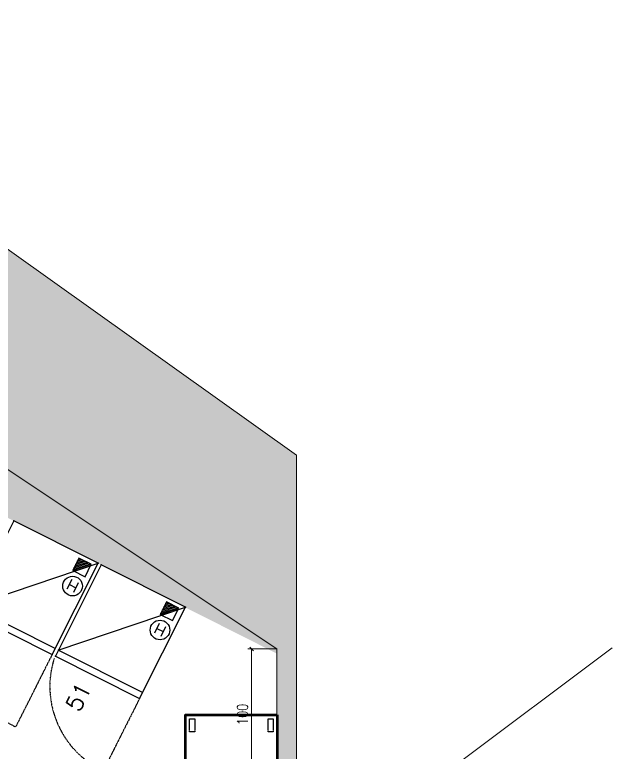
# Model space of a CAD drawing. Header units: millimetres. Extents: x 2562 to 7288, y 778 to 5635.
# Drawn here: x 6832 to 7288, y 3482 to 4046 of the extents above; entities that cross this region are included whole.
import ezdxf
from ezdxf.enums import TextEntityAlignment as Align

# ---------------------------------------------------------------- set-up
doc = ezdxf.new("R2010")
doc.units = ezdxf.units.MM
for name, pattern in [('CONTINUA', [0]), ('HIDDEN', [0.375, 0.25, -0.125]), ('NASCOSTA', [0.375, 0.25, -0.125])]:
    doc.linetypes.add(name, pattern=pattern)
for name, color, linetype, lineweight in [('-DWG_ANA', 7, 'Continuous', 50), ('-DWG_DETAY1', 7, 'Continuous', 25), ('E-HAT', 6, 'Continuous', 20), ('NO', 7, 'Continuous', 30), ('PLAN', 253, 'Continuous', 15), ('x-ref_base plan 1$0$SHG-WALLS-EXISTING', 214, 'Continuous', 18)]:
    doc.layers.add(name, color=color, linetype=linetype, lineweight=lineweight)
doc.layers.add('0-COTTURA', color=7, linetype='Continuous', lineweight=30, true_color=0xdfb520)
for name, color, linetype in [('BL-H', 210, 'Continuous'), ('elux3d-200-2d', 1, 'CONTINUA'), ('elux3d-204-2d', 7, 'CONTINUA'), ('elux3d-450-2d', 6, 'CONTINUA'), ('elux3d-attr-2d', 7, 'CONTINUA')]:
    doc.layers.add(name, color=color, linetype=linetype)
doc.layers.add('elux3d-ins-3D', color=3, linetype='CONTINUA', plot=False)
doc.styles.add('ROMANS', font='romans.shx', dxfattribs={"width": 0.8})
doc.styles.add('ROMANSTW', font='Romanstw.shx', dxfattribs={"width": 0.8})
doc.styles.get("Standard").update_dxf_attribs({"font": 'arial.ttf'})
doc.dimstyles.new('ÖLÇÜ-8', dxfattribs={"dimtxt": 8, "dimasz": 3, "dimexe": 3, "dimexo": 0, "dimgap": 3, "dimtad": 1, "dimdec": 0, "dimzin": 0, "dimdsep": 46, "dimtxsty": 'ROMANSTW', "dimblk1": 'OBLIQUE', "dimblk2": 'OBLIQUE', "dimsah": 1, "dimcen": 0.09, "dimclrt": 256, "dimadec": 0, "dimazin": 0, "dimtfac": 1, "dimtdec": 0, "dimtix": 1, "dimtmove": 0, "dimatfit": 0, "dimldrblk": 'OBLIQUE', "dimfxl": 1, "dimtolj": 1, "dimtzin": 0, "dimlwd": 9, "dimlwe": 9, "dimarcsym": 0})

# ---------------------------------------------------------------- blocks, each defined once
blk = doc.blocks.new('_Oblique')
at = {"color": 0, "linetype": 'ByBlock', "lineweight": -2}
blk.add_line((-0.5, -0.5), (0.5, 0.5), dxfattribs=at)
blk = doc.blocks.new('*D142')
at = {"layer": 'PLAN', "color": 0, "linetype": 'Continuous', "lineweight": 9, "transparency": 16777216}
for p, q in [((-39454.58, -13384.85), (-39476.93, -13384.85)), ((-39473.93, -13384.85), (-39473.93, -13484.87)), ((-39467.42, -13484.87), (-39476.93, -13484.87))]:
    blk.add_line(p, q, dxfattribs=at)
at = {"layer": 'PLAN', "color": 0, "linetype": 'Continuous', "lineweight": 9, "transparency": 16777216, "xscale": 3, "yscale": 3, "zscale": 3}
for p, rotation in [((-39473.93, -13384.85), 90), ((-39473.93, -13484.87), 270)]:
    blk.add_blockref('_Oblique', p, dxfattribs=dict(at, rotation=rotation))
at = {"layer": 'PLAN', "linetype": 'Continuous', "transparency": 16777216, "insert": (-39480.93, -13434.86), "char_height": 8, "attachment_point": 5, "rotation": 90, "style": 'ROMANSTW'}
blk.add_mtext('\\A1;100', dxfattribs=at)
blk = doc.blocks.new('*X161')
at = {"color": 0}
for p, q in [((286.774344, 2204.447934), (296.618251, 2214.291842)), ((286.774344, 2205.862148), (295.204037, 2214.291842)), ((286.774344, 2207.276361), (293.789824, 2214.291842)), ((286.774344, 2208.690575), (292.37561, 2214.291842)), ((286.774344, 2210.104788), (290.961397, 2214.291842)), ((286.774344, 2211.519002), (289.547183, 2214.291842)), ((286.774344, 2212.933216), (288.13297, 2214.291842))]:
    blk.add_line(p, q, dxfattribs=at)
blk = doc.blocks.new('FM')
at = {"layer": 'elux3d-450-2d'}
for p, q in [((10.606602, 0), (0, 0)), ((0, 0), (0, -10.606602)), ((0, -10.606602), (10.606602, 0)), ((10.606602, -10.606602), (10.606602, 0)), ((0, -10.606602), (10.606602, -10.606602))]:
    blk.add_line(p, q, dxfattribs=at)
blk.add_blockref('*X161', (-286.774344, -2214.291842), dxfattribs=at)
blk = doc.blocks.new('HAC')
at = {"layer": 'elux3d-450-2d'}
for p, q in [((-2.76, 4.09), (-2.76, -4.09)), ((-2.76, 0), (2.76, 0)), ((2.76, 4.09), (2.76, -4.09))]:
    blk.add_line(p, q, dxfattribs=at)
blk.add_circle((0, 0), 7.5, dxfattribs=at)
blk = doc.blocks.new('RS06F41FS')
at = {"layer": 'elux3d-200-2d'}
blk.add_lwpolyline([(0, -780), (720, -780), (720, 0), (0, 0)], close=True, dxfattribs=at)
at = {"layer": 'elux3d-204-2d', "linetype": 'NASCOSTA'}
blk.add_line((720, -780), (720, -1399.6), dxfattribs=at)
at = {"layer": 'elux3d-204-2d'}
blk.add_lwpolyline([(720, -730), (0, -730), (720, 0)], dxfattribs=at)
at = {"layer": 'elux3d-204-2d', "linetype": 'NASCOSTA'}
blk.add_arc((703.7, -687.4), 712.3, 189.0858, 271.3082, dxfattribs=at)
at = {"layer": 'elux3d-ins-3D'}
for p in [(0, 0), (720, 0), (0, -780), (720, -780)]:
    blk.add_point(p, dxfattribs=at)
at = {"layer": 'elux3d-450-2d', "xscale": 10, "yscale": 10, "zscale": 10}
for name, p in [('FM', (571.7, -30.3)), ('HAC', (624.7, -243.3))]:
    blk.add_blockref(name, p, dxfattribs=at)
at = {"layer": 'elux3d-ins-3D', "flags": 9}
for tag, p in [('DIST', (0, 0)), ('ANGOLO', (0, -1.5))]:
    blk.add_attdef(tag, p, '', height=1, dxfattribs=at)
blk = doc.blocks.new('attrib')
at = {"layer": 'elux3d-attr-2d', "style": 'ROMANS', "flags": 1}
for tag, p in [('ZONA', (0, 4.05)), ('CODMOD', (0, -4.05)), ('CODFOR', (0, -8.1)), ('LISTINO', (0.13, -11.7)), ('DWGMACCHINE', (0.13, -15.88)), ('DWGACC', (0, -20.58)), ('MODACC', (0, -24.62)), ('TYPEACC', (0.13, -28.23))]:
    blk.add_attdef(tag, text='', height=2.5, dxfattribs=at).set_placement(p, align=Align.CENTER)
at = {"layer": 'elux3d-attr-2d', "style": 'ROMANS'}
blk.add_attdef('POS', text='', height=2.5, dxfattribs=at).set_placement((0, 0), align=Align.CENTER)
blk = doc.blocks.new('T_110')
at = {"layer": '-DWG_ANA', "color": 0}
blk.add_lwpolyline([(0, 0), (110, 0), (110, -70), (0, -70)], close=True, dxfattribs=at)
blk = doc.blocks.new('TCN110H')
at = {"layer": '-DWG_DETAY1', "color": 0, "linetype": 'HIDDEN'}
for points in [[(13, -7), (3, -7), (3, -3), (13, -3)], [(107, -7), (97, -7), (97, -3), (107, -3)], [(13, -67), (3, -67), (3, -63), (13, -63)], [(107, -67), (97, -67), (97, -63), (107, -63)]]:
    blk.add_lwpolyline(points, close=True, dxfattribs=at)
at = {"layer": '-DWG_ANA', "color": 0}
blk.add_blockref('T_110', (0, 0), dxfattribs=at)
at = {"layer": 'NO', "linetype": 'Continuous', "style": 'ROMANS', "width": 0.8}
blk.add_attdef('NO', text='', height=10, dxfattribs=at).set_placement((78, -55), align=Align.MIDDLE)
blk = doc.blocks.new('bohhh')
at = {"xscale": 0.1, "yscale": 0.1, "zscale": 0.1, "rotation": 333.2981527174464}
for p in [(1267.99, 450.33), (1334.75, 416.75)]:
    blk.add_blockref('RS06F41FS', p, dxfattribs=at)
at = {"xscale": 5, "yscale": 5, "zscale": 5, "rotation": 63.29815271744656}
blk.add_blockref('attrib', (1322.87, 313.02), dxfattribs=at).add_auto_attribs({'POS': '51'})
at = {"layer": 'BL-H', "linetype": 'Continuous'}
ref = blk.add_blockref('TCN110H', (1469.1, 302.04), dxfattribs=dict(at, rotation=270))
ref.add_attrib('NO', 'H.12', dxfattribs={"layer": 'NO', "linetype": 'Continuous', "height": 10, "rotation": 90, "style": 'ROMANS', "width": 0.8}).set_placement((1414.1, 224.04), align=Align.MIDDLE)
at = {"layer": 'NO', "linetype": 'Continuous', "style": 'ROMANS', "width": 0.8}
for rotation, p in [(324.6193, (512.36, 291.45)), (234.0735, (509.81, 213.68)), (234.0735, (531.31, 195.64))]:
    blk.add_attdef('NO', text='', height=10, rotation=rotation, dxfattribs=at).set_placement(p, align=Align.MIDDLE)
blk = doc.blocks.new('20150127-BOH Mutfak')
at = {"layer": 'PLAN', "linetype": 'Continuous'}
dim = blk.add_linear_dim(base=(-39473.93, -13484.87), p1=(-39454.58, -13384.85), p2=(-39467.42, -13484.87), angle=90, dimstyle='ÖLÇÜ-8', dxfattribs=at)
dim.commit()
dim.dimension.update_dxf_attribs({"geometry": '*D142', "text_midpoint": (-39480.93, -13434.86)})

msp = doc.modelspace()

# ---------------------------------------------------------------- hatches: boundary and pattern name
at = {"layer": '0-COTTURA', "ltscale": 3}
h = msp.add_hatch(color=253, dxfattribs=at)
h.dxf.hatch_style = 1
h.paths.add_polyline_path([(5625.18, 3295.88), (5701.42, 3241.42), (5731.71, 3283.94), (5749.54, 3271.23), (6089.56, 3747.2), (6370.9, 3546.16), (5993.68, 3018.54), (6208.69, 2864.9), (6230.73, 2893.83), (6140.22, 2958.28), (6331.82, 3225.65), (6421.77, 3161.46), (6433.36, 3177.76), (6343.1, 3242.24), (6615.77, 3623.91), (6669.51, 3585.6), (6764.24, 3692.9), (7032.07, 3557.74), (7032.07, 2829.64), (7022.07, 2829.64), (7022.07, 2819.64), (7032.07, 2819.64), (7032.07, 2779.64), (7047.07, 2779.64), (7047.07, 3709.6), (6708.42, 3951.02), (6468.56, 3614.08), (6436.05, 3637.22), (6376.71, 3554.3), (6094.37, 3756.04), (6154.47, 3840.44), (6065.03, 3901.34), (6057.92, 3904.2)])

# ---------------------------------------------------------------- linework, layer by layer
at = {"layer": 'x-ref_base plan 1$0$SHG-WALLS-EXISTING'}
for p, q in [((6719.63, 3769.45), (7031.93, 3561.41)), ((7031.93, 2899.59), (7031.93, 3561.41)), ((7166.93, 3471.48), (7287.94, 3562.36))]:
    msp.add_line(p, q, dxfattribs=at)
msp.add_lwpolyline([(7046.93, 2899.59), (7046.93, 3709.55), (6516.75, 4087.51)], dxfattribs=at)

# ---------------------------------------------------------------- block references
at = {"linetype": 'Continuous'}
msp.add_blockref('bohhh', (5562.97, 3208.94), dxfattribs=at)
at = {"layer": 'E-HAT'}
msp.add_blockref('20150127-BOH Mutfak', (46486.51, 16946.25), dxfattribs=at)

doc.saveas('drawing.dxf')
